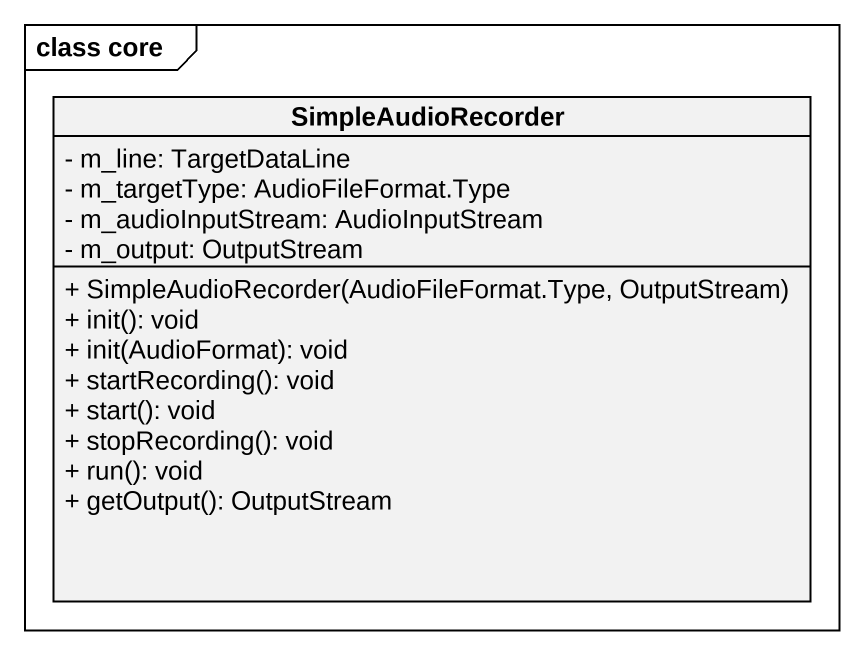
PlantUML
@startuml
mainframe class core
hide circle
hide empty members
skinparam classAttributeIconSize 0
class SimpleAudioRecorder {
  - m_line: TargetDataLine
  - m_targetType: AudioFileFormat.Type
  - m_audioInputStream: AudioInputStream
  - m_output: OutputStream
  + SimpleAudioRecorder(AudioFileFormat.Type, OutputStream)
  + init(): void
  + init(AudioFormat): void
  + startRecording(): void
  + start(): void
  + stopRecording(): void
  + run(): void
  + getOutput(): OutputStream
}
@enduml
